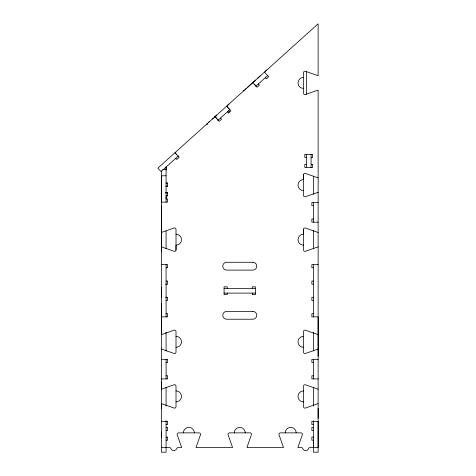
<?xml version="1.0" encoding="UTF-8"?>
<svg xmlns="http://www.w3.org/2000/svg" width="476" height="476" viewBox="0 0 476 476"><rect width="100%" height="100%" fill="white"/><g stroke="black" fill="none" stroke-linecap="round" stroke-linejoin="round"><path stroke-width="0.71" d="M161.382 432.166L161.382 437.26M161.382 408.307L161.382 382.055M161.382 303.807L161.382 334.557A1.565 1.565 0 0 0 161.828 334.491L174.442 330.076A1.565 1.565 0 0 1 176.013 331.647L176.013 352.02A1.565 1.565 0 0 1 174.442 353.591L161.828 349.176A1.571 1.571 0 0 0 161.382 349.11M161.382 287.48L161.382 297.494M161.382 251.56L161.382 205.245M166.082 406.123L166.082 387.161M166.082 196.612L166.082 198.98L167.653 198.98L167.653 202.116L161.382 202.116L161.382 175.787L166.082 175.787M166.082 169.98L166.082 167.028L166.082 202.116M166.082 430.304L167.653 430.518L167.653 427.383L166.082 427.383M306.377 94.189L306.377 71.162M318.135 418.237L318.135 408.307M318.135 356.191L318.135 316.873L311.863 316.873L311.863 313.738L313.428 313.738M175.983 250.132L176.013 245.146A5.486 5.486 0 0 0 181.499 239.66A5.486 5.486 0 0 0 176.013 234.174M303.527 174.609L303.504 179.595A5.486 5.486 0 0 0 298.018 185.081A5.486 5.486 0 0 0 303.504 190.567M303.527 229.182L303.504 234.174A5.486 5.486 0 0 0 298.018 239.66A5.486 5.486 0 0 0 303.504 245.146M208.69 122.338L209.422 121.683M212.421 118.982L213.266 118.221M214.997 116.662L216.747 115.085M227.242 105.636L228.992 104.066M243.563 90.94L244.384 90.202M245.205 89.464L246.074 88.685M248.597 86.406L249.251 85.823M249.983 85.162L251.483 83.812M251.685 83.627L252.851 82.58L257.046 87.239L259.378 85.139L258.331 83.972M252.982 82.461L254.362 81.218M257.76 78.159L260.217 75.946M265.084 71.567L266.834 69.99M247.407 87.483L248.067 86.888M254.892 80.741L255.558 80.141M178.524 155.83L161.013 171.598L157.865 168.105L318.135 23.8L318.135 75.63A1.571 1.571 0 0 1 317.682 75.565L305.068 71.15A1.565 1.565 0 0 0 303.504 72.721L303.504 93.094A1.565 1.565 0 0 0 305.068 94.664L317.682 90.25A1.571 1.571 0 0 1 318.135 90.184L318.135 452.2L313.428 452.2L313.428 420.659M217.853 120.416L229.92 109.551M255.666 86.37L267.649 75.583M228.409 113.026L230.854 110.819L226.659 106.16L227.451 107.035M207.131 123.742L206.846 124.004L207.369 124.587M214.337 117.257L214.712 116.917M306.377 157.491L304.807 157.491L304.807 154.355L312.649 154.355L312.649 157.491L311.078 157.491M306.377 164.285L304.807 164.285L304.807 167.421L312.649 167.421L312.649 164.285L311.078 164.285M162.727 169.438L166.082 169.438M166.082 183.022L167.653 183.022L167.653 186.366M166.082 183.23L167.653 183.23M165.559 186.158L167.653 186.158M165.559 192.685L167.653 192.685L167.653 196.035M165.559 192.899L167.653 192.899M166.082 195.82L167.653 195.82M318.135 202.574L311.863 202.574L311.863 205.709L313.428 205.709M313.428 219.031L311.863 219.031L311.863 222.167L318.135 222.167M161.382 264.62L167.653 264.62L167.653 267.756L166.082 267.756M318.135 264.62L311.863 264.62L311.863 267.756L313.428 267.756M166.082 281.078L167.653 281.078L167.653 284.214L165.559 284.214M313.428 281.078L311.863 281.078L311.863 284.214L313.428 284.214M224.083 288.397L255.434 288.397M224.083 293.097L255.434 293.097M165.559 297.28L167.653 297.28L167.653 300.41L166.082 300.41M313.428 297.28L311.863 297.28L311.863 300.41L313.428 300.41M166.082 313.738L167.653 313.738L167.653 316.873L161.382 316.873M161.382 359.326L167.653 359.326L167.653 362.462L166.082 362.462M318.135 359.326L311.863 359.326L311.863 362.462L313.428 362.462M166.082 375.784L167.653 375.784L167.653 378.92L161.382 378.92M313.428 375.784L311.863 375.784L311.863 378.92L318.135 378.92M161.382 421.373L167.653 421.373L167.653 424.509L166.082 424.509M313.428 424.509L311.863 424.509L311.863 421.373L318.135 421.373L318.135 447.5L310.126 447.5A1.565 1.565 0 0 0 308.644 448.541A3.136 3.136 0 0 1 302.736 448.541A1.565 1.565 0 0 0 301.254 447.5L297.952 447.5A1.565 1.565 0 0 1 298.018 447.047L302.433 434.433A1.565 1.565 0 0 0 300.862 432.868L280.489 432.868A1.565 1.565 0 0 0 278.918 434.433L283.333 447.047A1.565 1.565 0 0 1 283.399 447.5L247.032 447.5A1.565 1.565 0 0 1 247.098 447.047L251.512 434.433A1.565 1.565 0 0 0 249.948 432.868L229.569 432.868A1.565 1.565 0 0 0 227.998 434.433L232.413 447.047A1.565 1.565 0 0 1 232.478 447.5L196.112 447.5A1.565 1.565 0 0 1 196.177 447.047L200.592 434.433A1.565 1.565 0 0 0 199.028 432.868L178.649 432.868A1.565 1.565 0 0 0 177.084 434.433L181.499 447.047A1.565 1.565 0 0 1 181.564 447.5L178.256 447.5A1.565 1.565 0 0 0 176.78 448.541A3.136 3.136 0 0 1 170.866 448.541A1.565 1.565 0 0 0 169.391 447.5L161.382 447.5M313.428 427.383L311.863 427.383L311.863 430.518L313.446 430.518M313.446 437.045L311.863 437.045L311.863 440.181L313.428 440.181M166.082 440.181L167.653 440.181L167.653 437.045L166.082 437.26M264.501 72.09L268.696 76.749L266.37 78.849L265.316 77.683M254.428 84.323L255.213 85.198M228.236 107.909L229.807 109.659M228.522 110.813L229.575 111.979M227.48 111.753L228.528 112.919M220.489 118.048L221.536 119.214L219.21 121.309L215.009 116.65L216.586 118.399M217.371 119.274L218.157 120.142M174.972 152.701L179.166 157.36L176.834 159.46L175.787 158.294M175.739 153.593L176.525 154.468M313.428 176.102L313.428 194.333M313.428 202.574L313.428 222.167M313.428 230.408L313.428 248.639M313.428 264.62L313.428 316.873M313.428 332.123L313.428 351.086M313.428 359.326L313.428 378.92M313.428 387.161L313.428 406.123M313.428 442.014L313.428 443.84M313.428 445.667L313.428 447.5M311.078 154.355L311.078 167.421M306.377 154.355L306.377 167.421M252.298 288.397L252.298 286.826L255.434 286.826L255.434 294.662L252.298 294.662L252.298 293.097M227.219 288.397L227.219 286.826L224.083 286.826L224.083 294.662L227.219 294.662L227.219 293.097M166.082 230.973L166.082 248.615M166.082 264.62L166.082 316.873M166.082 332.123L166.082 351.086M166.082 359.326L166.082 378.92M166.082 420.659L166.082 452.2L161.382 452.2L161.382 403.684A1.571 1.571 0 0 1 161.828 403.749L174.442 408.164A1.565 1.565 0 0 0 176.013 406.599L176.013 386.22A1.565 1.565 0 0 0 174.442 384.656L161.828 389.07A1.571 1.571 0 0 1 161.382 389.136L161.382 170.878M318.135 177.804A1.571 1.571 0 0 1 317.682 177.738L305.068 173.323A1.565 1.565 0 0 0 303.504 174.894L303.504 195.273A1.565 1.565 0 0 0 305.068 196.838L317.682 192.423A1.571 1.571 0 0 1 318.135 192.358M318.135 232.383A1.571 1.571 0 0 1 317.682 232.318L305.068 227.903A1.565 1.565 0 0 0 303.504 229.468L303.504 249.846A1.565 1.565 0 0 0 305.068 251.417L317.682 247.002A1.571 1.571 0 0 1 318.135 246.937M161.382 246.937A1.577 1.577 0 0 1 161.828 247.002L174.442 251.417A1.565 1.565 0 0 0 176.013 249.846L176.013 229.468A1.565 1.565 0 0 0 174.442 227.903L161.828 232.318A1.571 1.571 0 0 1 161.382 232.383M318.135 334.557A1.565 1.565 0 0 1 317.682 334.491L305.068 330.076A1.565 1.565 0 0 0 303.504 331.647L303.504 352.02A1.565 1.565 0 0 0 305.068 353.591L317.682 349.176A1.571 1.571 0 0 1 318.135 349.11M318.135 389.136A1.571 1.571 0 0 1 317.682 389.07L305.068 384.656A1.565 1.565 0 0 0 303.504 386.22L303.504 406.599A1.565 1.565 0 0 0 305.068 408.164L317.682 403.749A1.571 1.571 0 0 1 318.135 403.684M303.504 88.393A5.486 5.486 0 0 1 298.018 82.907A5.486 5.486 0 0 1 303.504 77.421M183.355 432.868A5.486 5.486 0 0 1 188.841 427.383A5.486 5.486 0 0 1 194.327 432.868M234.269 432.868A5.486 5.486 0 0 1 239.755 427.383A5.486 5.486 0 0 1 245.241 432.868M285.189 432.868A5.486 5.486 0 0 1 290.675 427.383A5.486 5.486 0 0 1 296.161 432.868M176.013 336.348A5.486 5.486 0 0 1 181.499 341.833A5.486 5.486 0 0 1 176.013 347.319M176.013 390.927A5.486 5.486 0 0 1 181.499 396.413A5.486 5.486 0 0 1 176.013 401.899M303.504 401.899A5.486 5.486 0 0 1 298.018 396.413A5.486 5.486 0 0 1 303.504 390.927M303.504 347.319A5.486 5.486 0 0 1 298.018 341.833A5.486 5.486 0 0 1 303.504 336.348M216.378 115.418L216.901 116.001L216.33 115.466M252.821 262.27L226.695 262.27A3.921 3.921 0 0 0 222.774 266.191A3.921 3.921 0 0 0 226.695 270.106L252.821 270.106A3.921 3.921 0 0 0 256.737 266.191A3.921 3.921 0 0 0 252.821 262.27M252.821 311.387L226.695 311.387A3.921 3.921 0 0 0 222.774 315.302A3.921 3.921 0 0 0 226.695 319.223L252.821 319.223A3.921 3.921 0 0 0 256.737 315.302A3.921 3.921 0 0 0 252.821 311.387"/></g></svg>
